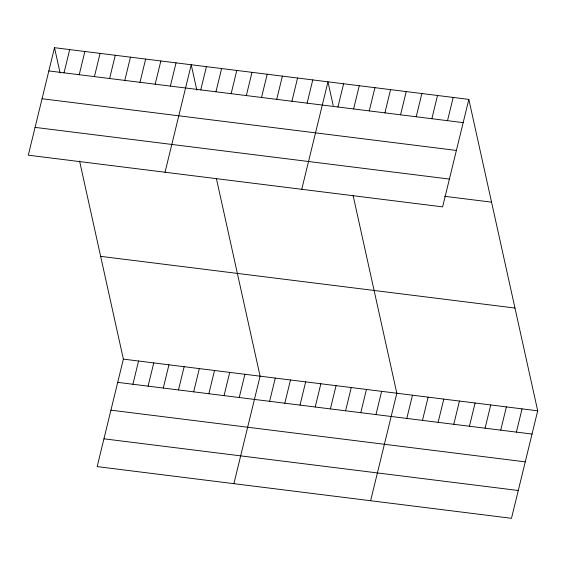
<?xml version="1.0" encoding="UTF-8"?>
<svg xmlns="http://www.w3.org/2000/svg" width="566" height="566" viewBox="0 0 566 566"><rect width="100%" height="100%" fill="white"/><g stroke="black" fill="none" stroke-linecap="round" stroke-linejoin="round"><path stroke-width="0.85" d="M54.506 47.693L28.3 155.183L442.626 206.88L468.832 99.39L54.506 47.693L60.095 72.993M64.029 72.83L69.696 49.589M79.219 74.726L84.886 51.485M94.416 76.622L100.083 53.381M109.606 78.518L115.273 55.277M124.796 80.414L130.463 57.173M139.993 82.303L145.653 59.069M155.183 84.2L160.85 60.965M170.373 86.096L176.04 62.854M165.031 172.241L191.23 64.75L196.827 90.051M79.573 161.055L123.374 359.12L97.168 466.61L511.494 518.307L537.7 410.817L468.832 99.39M200.76 89.888L206.427 66.647M132.897 384.257L138.564 361.016M215.95 91.784L221.617 68.543M148.087 386.153L153.754 362.912M231.14 93.68L236.807 70.439M163.284 388.05L168.944 364.808M246.337 95.576L251.997 72.335M178.474 389.946L184.141 366.704M261.527 97.472L267.194 74.231M193.664 391.842L199.331 368.6M276.717 99.368L282.384 76.127M208.861 393.738L214.521 370.497M291.915 101.257L297.575 78.023M224.051 395.627L229.718 372.393M307.105 103.154L312.772 79.919M239.241 397.523L244.908 374.289M301.756 189.299L327.962 81.808L333.204 105.531M233.892 483.668L260.098 376.178L216.481 178.927M337.952 107.002L343.612 83.761M269.628 401.315L275.288 378.074M353.601 108.955L359.269 85.721M284.818 403.211L290.485 379.97M369.251 110.908L374.918 87.673M300.008 405.107L305.675 381.866M384.908 112.86L390.568 89.626M315.205 407.004L320.865 383.762M400.558 114.813L406.225 91.579M330.395 408.9L336.062 385.658M416.208 116.766L421.875 93.531M345.585 410.796L351.253 387.554M431.865 118.719L437.525 95.484M360.775 412.692L366.443 389.45M375.973 414.581L381.633 391.347M447.515 120.671L453.182 97.437M370.624 500.733L396.83 393.243L353.028 195.171M406.812 418.43L412.48 395.195M422.469 420.382L428.129 397.148M438.119 422.335L443.786 399.101M453.769 424.288L459.436 401.053M469.426 426.24L475.093 403.006M485.076 428.193L490.743 404.959M500.733 430.153L506.393 406.912M516.383 432.106L522.05 408.864M48.839 70.934L463.165 122.624M42.061 98.739L456.387 150.429M35.078 127.385L449.404 179.075M444.6 196.303L491.557 202.161M100.642 256.348L514.975 308.046M123.374 359.12L537.7 410.817M117.707 382.361L532.033 434.058M110.929 410.166L525.255 461.856M103.946 438.813L518.272 490.503"/></g></svg>
